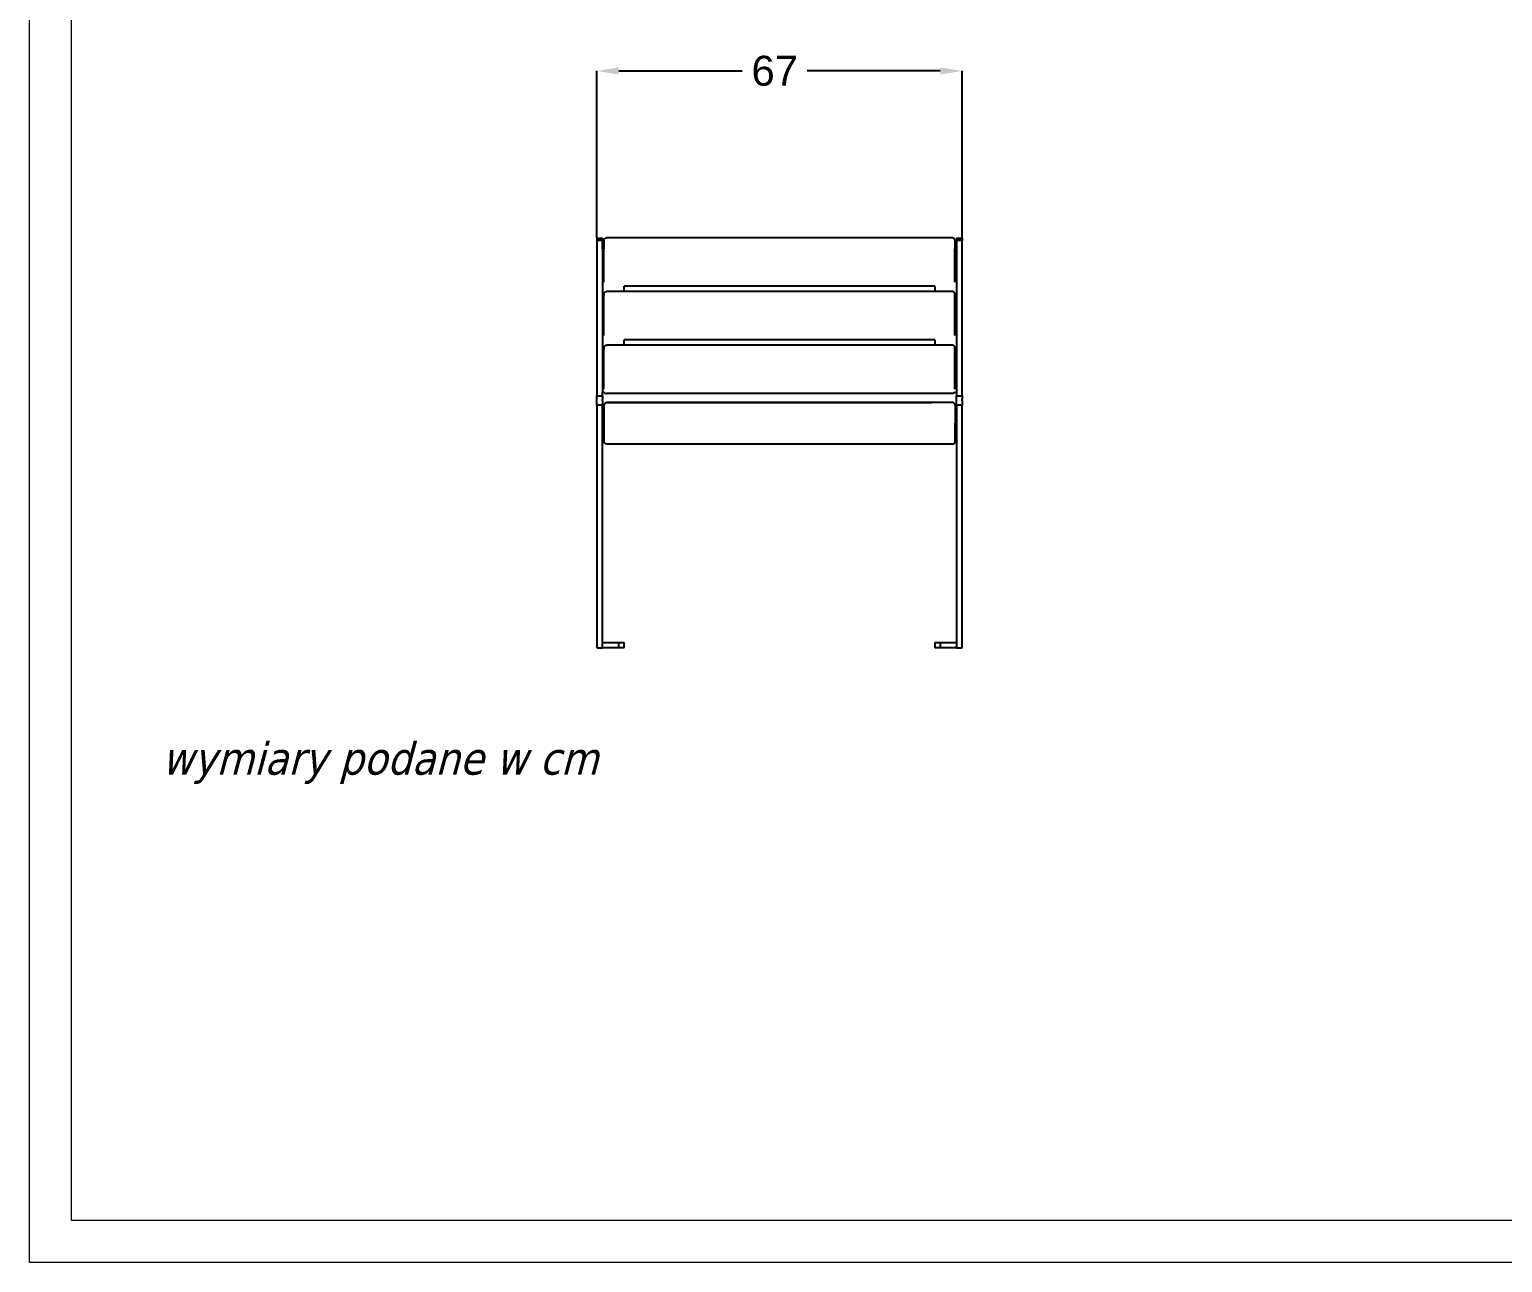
# Model space of a CAD drawing. Header units: inches. Extents: x -1533 to 3873, y -634 to 3374.
# Drawn here: x -1533 to 1170, y -634 to 1629 of the extents above; entities that cross this region are included whole.
import ezdxf

# ---------------------------------------------------------------- set-up
doc = ezdxf.new("R2010")
doc.units = ezdxf.units.IN
doc.header["$MEASUREMENT"] = 0
doc.layers.add('DIMS', color=7, linetype='Continuous')
doc.layers.add('tabelka', color=155, linetype='Continuous')
doc.styles.get("Standard").update_dxf_attribs({"font": 'arial.ttf'})
doc.styles.add('Tahoma', font='tahoma.ttf')
doc.dimstyles.new('ISO-25', dxfattribs={"dimtxt": 2.5, "dimasz": 2.5, "dimexe": 1.25, "dimexo": 0.625, "dimtad": 1, "dimtxsty": 'Standard', "dimcen": 2.5, "dimadec": 0, "dimazin": 0, "dimtfac": 1, "dimtmove": 0, "dimatfit": 3, "dimfxl": 1, "dimarcsym": 0})

# ---------------------------------------------------------------- blocks, each defined once
blk = doc.blocks.new('*D27')
at = {"layer": 'Defpoints', "color": 0, "transparency": 16777216}
for p in [(178, 1553.2), (-492, 1246.4), (178, 1246.4)]:
    blk.add_point(p, dxfattribs=at)
at = {"layer": 'DIMS', "color": 0, "lineweight": -2, "transparency": 16777216}
for p, q in [((-492, 1246.9), (-492, 1553.7)), ((-452, 1553.2), (-225.3, 1553.2)), ((138, 1553.2), (-106.2, 1553.2)), ((178, 1246.9), (178, 1553.7))]:
    blk.add_line(p, q, dxfattribs=at)
at = {"layer": 'DIMS', "color": 0, "transparency": 16777216}
for points in [[(-452, 1559.8), (-452, 1546.5), (-492, 1553.2)], [(138, 1559.8), (138, 1546.5), (178, 1553.2)]]:
    blk.add_solid(points, dxfattribs=at)
at = {"layer": 'DIMS', "color": 0, "transparency": 16777216, "insert": (-165.7, 1553.2), "char_height": 55, "attachment_point": 5}
blk.add_mtext('67', dxfattribs=at)

msp = doc.modelspace()

# ---------------------------------------------------------------- linework, layer by layer
for p, q in [((-492, 1246.4), (-482, 1246.4)), ((-492, 1246.4), (-492, 1242.2)), ((-482, 1246.4), (-482, 1242.2)), ((-479.3, 1243.4), (-479.1, 1243.7)), ((-479.1, 1243.7), (-479, 1244.1)), ((-479, 1244.1), (-478.8, 1244.4)), ((-478.5, 1244.8), (-478.8, 1244.4)), ((-478.5, 1244.8), (-478.3, 1245.1)), ((-478.3, 1245.1), (-478, 1245.4)), ((-478, 1245.4), (-477.7, 1245.6)), ((-477.7, 1245.7), (-477.4, 1245.9)), ((-477.7, 1245.6), (-477.7, 1245.7)), ((-477.4, 1245.9), (-477.1, 1246.1)), ((-477.1, 1246.1), (-477, 1246.1)), ((-477, 1246.1), (-476.7, 1246.3)), ((-476.7, 1246.3), (-476.6, 1246.3)), ((-476.6, 1246.3), (-476.3, 1246.5)), ((-476.3, 1246.5), (-476.2, 1246.5)), ((-476.2, 1246.5), (-475.9, 1246.6)), ((-475.9, 1246.6), (-475.8, 1246.6)), ((-475.8, 1246.6), (-475.8, 1246.6)), ((-475.8, 1246.6), (-475.7, 1246.6)), ((-475.7, 1246.6), (-475.4, 1246.7)), ((-475.4, 1246.7), (-475.4, 1246.7)), ((-475.4, 1246.7), (-475.3, 1246.7)), ((-475.3, 1246.7), (-475.2, 1246.7)), ((-475.2, 1246.7), (-475.1, 1246.7)), ((-475.1, 1246.7), (-474.9, 1246.8)), ((-475.1, 1246.7), (-475.1, 1246.7)), ((-474.9, 1246.8), (-474.8, 1246.8)), ((-474.8, 1246.8), (-474.8, 1246.8)), ((-474.8, 1246.8), (-474.7, 1246.8)), ((-474.7, 1246.8), (-474.6, 1246.8)), ((-474.7, 1246.8), (-474.7, 1246.8)), ((-474.6, 1246.8), (-474.5, 1246.8)), ((160, 1246.8), (-474.5, 1246.8)), ((160.1, 1246.8), (160, 1246.8)), ((160, 1246.8), (160, 1246.8)), ((160.2, 1246.8), (160.1, 1246.8)), ((160.2, 1246.8), (160.2, 1246.8)), ((160.3, 1246.8), (160.2, 1246.8)), ((160.5, 1246.7), (160.3, 1246.8)), ((160.3, 1246.8), (160.3, 1246.8)), ((160.6, 1246.7), (160.5, 1246.7)), ((160.7, 1246.7), (160.6, 1246.7)), ((160.8, 1246.7), (160.7, 1246.7)), ((160.7, 1246.7), (160.7, 1246.7)), ((160.9, 1246.7), (160.8, 1246.7)), ((161.1, 1246.6), (160.9, 1246.7)), ((161.2, 1246.6), (161.1, 1246.6)), ((161.3, 1246.6), (161.2, 1246.6)), ((161.3, 1246.6), (161.3, 1246.6)), ((161.7, 1246.5), (161.3, 1246.6)), ((162.1, 1246.3), (161.7, 1246.5)), ((161.7, 1246.5), (161.7, 1246.5)), ((162.5, 1246.1), (162.1, 1246.3)), ((162.1, 1246.3), (162.1, 1246.3)), ((162.8, 1245.9), (162.5, 1246.1)), ((162.5, 1246.1), (162.5, 1246.1)), ((163.1, 1245.7), (162.8, 1245.9)), ((163.2, 1245.6), (163.1, 1245.7)), ((163.5, 1245.4), (163.2, 1245.6)), ((163.7, 1245.1), (163.5, 1245.4)), ((164, 1244.8), (163.7, 1245.1)), ((164.2, 1244.4), (164, 1244.8)), ((164.4, 1244.1), (164.2, 1244.4)), ((164.6, 1243.7), (164.4, 1244.1)), ((164.7, 1243.4), (164.6, 1243.7)), ((168, 1246.4), (178, 1246.4)), ((168, 1246.4), (168, 1242.2)), ((178, 1246.4), (178, 1242.2)), ((-482, 1242.2), (-492, 1242.2)), ((-492, 1242.2), (-492, 956.9)), ((-482, 1226.9), (-482, 1242.2)), ((-482, 1226.9), (-479.5, 1226.8)), ((-482, 1226.9), (-482, 964)), ((-479.4, 1242.9), (-479.5, 1242.6)), ((-479.5, 1242.6), (-479.5, 1242.2)), ((-479.5, 1242.2), (-479.5, 1241.8)), ((-479.5, 1241.8), (-479.5, 1226.8)), ((-479.5, 1226.8), (-479.5, 1226.8)), ((-479.5, 1165.8), (-479.5, 1226.8)), ((-479.4, 1243), (-479.3, 1243.4)), ((-479.4, 1242.9), (-479.4, 1243)), ((164.8, 1243), (164.7, 1243.4)), ((164.8, 1242.9), (164.8, 1243)), ((164.8, 1242.9), (164.9, 1242.6)), ((164.9, 1242.6), (165, 1242.2)), ((165, 1242.2), (165, 1241.8)), ((165, 1241.8), (165, 1226.8)), ((168, 1226.9), (165, 1226.8)), ((165, 1165.8), (165, 1226.8)), ((178, 1242.2), (168, 1242.2)), ((168, 1242.2), (168, 1226.9)), ((168, 1226.9), (168, 964)), ((178, 956.9), (178, 1242.2)), ((-479.4, 1144.4), (-479.5, 1144.1)), ((-479.5, 1144.1), (-479.5, 1143.7)), ((-479.5, 1143.7), (-479.5, 1143.3)), ((-479.5, 1143.3), (-479.5, 1141.6)), ((-479.5, 1141.6), (-479.5, 1141.2)), ((-479.5, 1067.4), (-479.5, 1141.2)), ((-479.4, 1144.5), (-479.3, 1144.9)), ((-479.4, 1144.4), (-479.4, 1144.5)), ((-479.3, 1144.9), (-479.1, 1145.2)), ((-479.1, 1145.2), (-479, 1145.6)), ((-479, 1145.6), (-478.8, 1145.9)), ((-478.5, 1146.3), (-478.8, 1145.9)), ((-478.5, 1146.3), (-478.3, 1146.6)), ((-478.3, 1146.6), (-478, 1146.9)), ((-478, 1146.9), (-477.7, 1147.1)), ((-477.7, 1147.2), (-477.4, 1147.4)), ((-477.7, 1147.1), (-477.7, 1147.2)), ((-477.4, 1147.4), (-477.1, 1147.6)), ((-477.1, 1147.6), (-477, 1147.6)), ((-477, 1147.6), (-476.7, 1147.8)), ((-476.7, 1147.8), (-476.6, 1147.8)), ((-476.6, 1147.8), (-476.3, 1148)), ((-476.3, 1148), (-476.2, 1148)), ((-476.2, 1148), (-475.9, 1148.1)), ((-475.9, 1148.1), (-475.8, 1148.1)), ((-475.8, 1148.1), (-475.7, 1148.2)), ((-475.8, 1148.1), (-475.8, 1148.1)), ((-475.7, 1148.2), (-475.4, 1148.2)), ((-475.4, 1148.2), (-475.4, 1148.2)), ((-475.4, 1148.2), (-475.3, 1148.2)), ((-475.3, 1148.2), (-475.2, 1148.3)), ((-475.2, 1148.3), (-475.1, 1148.3)), ((-475.1, 1148.3), (-474.9, 1148.3)), ((-475.1, 1148.3), (-475.1, 1148.3)), ((-474.9, 1148.3), (-474.8, 1148.3)), ((-474.8, 1148.3), (-474.8, 1148.3)), ((-474.8, 1148.3), (-474.7, 1148.3)), ((-474.7, 1148.3), (-474.6, 1148.3)), ((-474.7, 1148.3), (-474.7, 1148.3)), ((-474.6, 1148.3), (-474.5, 1148.3)), ((-442, 1148.3), (-474.5, 1148.3)), ((128, 1158.1), (-442, 1158.1)), ((-442, 1148.3), (-442, 1158.1)), ((128, 1148.3), (-442, 1148.3)), ((128, 1158.1), (128, 1148.3)), ((160, 1148.3), (128, 1148.3)), ((160.1, 1148.3), (160, 1148.3)), ((160, 1148.3), (160, 1148.3)), ((160.2, 1148.3), (160.1, 1148.3)), ((160.2, 1148.3), (160.2, 1148.3)), ((160.3, 1148.3), (160.2, 1148.3)), ((160.5, 1148.3), (160.3, 1148.3)), ((160.3, 1148.3), (160.3, 1148.3)), ((160.6, 1148.3), (160.5, 1148.3)), ((160.7, 1148.3), (160.6, 1148.3)), ((160.7, 1148.2), (160.7, 1148.3)), ((160.8, 1148.2), (160.7, 1148.2)), ((160.9, 1148.2), (160.8, 1148.2)), ((161.1, 1148.2), (160.9, 1148.2)), ((161.2, 1148.1), (161.1, 1148.2)), ((161.3, 1148.1), (161.2, 1148.1)), ((161.3, 1148.1), (161.3, 1148.1)), ((161.7, 1148), (161.3, 1148.1)), ((162.1, 1147.8), (161.7, 1148)), ((161.7, 1148), (161.7, 1148)), ((162.5, 1147.6), (162.1, 1147.8)), ((162.1, 1147.8), (162.1, 1147.8)), ((162.8, 1147.4), (162.5, 1147.6)), ((162.5, 1147.6), (162.5, 1147.6)), ((163.1, 1147.2), (162.8, 1147.4)), ((163.2, 1147.1), (163.1, 1147.2)), ((163.5, 1146.9), (163.2, 1147.1)), ((163.7, 1146.6), (163.5, 1146.9)), ((164, 1146.3), (163.7, 1146.6)), ((164.2, 1145.9), (164, 1146.3)), ((164.4, 1145.6), (164.2, 1145.9)), ((164.6, 1145.2), (164.4, 1145.6)), ((164.7, 1144.9), (164.6, 1145.2)), ((164.8, 1144.5), (164.7, 1144.9)), ((164.8, 1144.4), (164.8, 1144.5)), ((164.8, 1144.4), (164.9, 1144.1)), ((164.9, 1144.1), (165, 1143.7)), ((165, 1143.7), (165, 1143.3)), ((165, 1067.4), (165, 1143.3)), ((128, 1059.6), (-442, 1059.6)), ((-442, 1049.8), (-442, 1059.6)), ((128, 1059.6), (128, 1049.8)), ((-479.4, 1046), (-479.5, 1045.6)), ((-479.5, 1045.6), (-479.5, 1045.2)), ((-479.5, 1045.2), (-479.5, 1044.8)), ((-479.5, 1044.8), (-479.5, 1043.1)), ((-479.5, 1043.1), (-479.5, 1042.7)), ((-479.5, 968.9), (-479.5, 1042.7)), ((-479.4, 1046), (-479.3, 1046.4)), ((-479.4, 1046), (-479.4, 1046)), ((-479.3, 1046.4), (-479.1, 1046.8)), ((-479.1, 1046.8), (-479, 1047.1)), ((-479, 1047.1), (-478.8, 1047.4)), ((-478.5, 1047.8), (-478.8, 1047.4)), ((-478.5, 1047.8), (-478.3, 1048.1)), ((-478.3, 1048.1), (-478, 1048.4)), ((-478, 1048.4), (-477.7, 1048.7)), ((-477.7, 1048.7), (-477.4, 1048.9)), ((-477.7, 1048.7), (-477.7, 1048.7)), ((-477.4, 1048.9), (-477.1, 1049.1)), ((-477.1, 1049.1), (-477, 1049.2)), ((-477, 1049.2), (-476.7, 1049.3)), ((-476.7, 1049.3), (-476.6, 1049.4)), ((-476.6, 1049.4), (-476.3, 1049.5)), ((-476.3, 1049.5), (-476.2, 1049.5)), ((-476.2, 1049.5), (-475.9, 1049.6)), ((-475.9, 1049.6), (-475.8, 1049.6)), ((-475.8, 1049.6), (-475.8, 1049.7)), ((-475.8, 1049.7), (-475.7, 1049.7)), ((-475.7, 1049.7), (-475.4, 1049.7)), ((-475.4, 1049.7), (-475.3, 1049.8)), ((-475.4, 1049.7), (-475.4, 1049.7)), ((-475.3, 1049.8), (-475.2, 1049.8)), ((-475.2, 1049.8), (-475.1, 1049.8)), ((-475.1, 1049.8), (-475.1, 1049.8)), ((-475.1, 1049.8), (-475, 1049.8)), ((-475, 1049.8), (-474.9, 1049.8)), ((-474.9, 1049.8), (-474.8, 1049.8)), ((-474.9, 1049.8), (-474.9, 1049.8)), ((-474.8, 1049.8), (-474.8, 1049.8)), ((-474.8, 1049.8), (-474.7, 1049.8)), ((-474.7, 1049.8), (-474.6, 1049.8)), ((-474.7, 1049.8), (-474.7, 1049.8)), ((-474.6, 1049.8), (-474.5, 1049.8)), ((-442, 1049.8), (-474.5, 1049.8)), ((128, 1049.8), (-442, 1049.8)), ((160, 1049.8), (128, 1049.8)), ((160.1, 1049.8), (160, 1049.8)), ((160, 1049.8), (160, 1049.8)), ((160.2, 1049.8), (160.1, 1049.8)), ((160.2, 1049.8), (160.2, 1049.8)), ((160.3, 1049.8), (160.2, 1049.8)), ((160.5, 1049.8), (160.3, 1049.8)), ((160.3, 1049.8), (160.3, 1049.8)), ((160.6, 1049.8), (160.5, 1049.8)), ((160.7, 1049.8), (160.6, 1049.8)), ((160.8, 1049.7), (160.7, 1049.8)), ((160.7, 1049.8), (160.7, 1049.8)), ((160.9, 1049.7), (160.8, 1049.7)), ((161.1, 1049.7), (160.9, 1049.7)), ((161.2, 1049.7), (161.1, 1049.7)), ((161.3, 1049.6), (161.2, 1049.7)), ((161.3, 1049.6), (161.3, 1049.6)), ((161.7, 1049.5), (161.3, 1049.6)), ((162.1, 1049.4), (161.7, 1049.5)), ((161.7, 1049.5), (161.7, 1049.5)), ((162.1, 1049.3), (162.1, 1049.4)), ((162.5, 1049.2), (162.1, 1049.3)), ((162.5, 1049.1), (162.5, 1049.2)), ((162.8, 1048.9), (162.5, 1049.1)), ((163.1, 1048.7), (162.8, 1048.9)), ((163.2, 1048.7), (163.1, 1048.7)), ((163.5, 1048.4), (163.2, 1048.7)), ((163.7, 1048.1), (163.5, 1048.4)), ((164, 1047.8), (163.7, 1048.1)), ((164.2, 1047.4), (164, 1047.8)), ((164.4, 1047.1), (164.2, 1047.4)), ((164.6, 1046.8), (164.4, 1047.1)), ((164.7, 1046.4), (164.6, 1046.8)), ((164.8, 1046), (164.7, 1046.4)), ((164.8, 1046), (164.9, 1045.6)), ((164.8, 1046), (164.8, 1046)), ((164.9, 1045.6), (165, 1045.2)), ((165, 1045.2), (165, 1044.8)), ((165, 968.9), (165, 1044.8)), ((-492, 956.9), (-482, 956.9)), ((-492, 953.6), (-492, 956.9)), ((-492, 950.6), (-492, 953.6)), ((-492, 948), (-492, 950.6)), ((-492, 946.1), (-492, 948)), ((-492, 944.9), (-492, 946.1)), ((-482, 963.3), (-482, 964)), ((-478.6, 963.3), (-482, 963.3)), ((-482, 956.9), (-482, 963.3)), ((-482, 956.9), (-482, 953.6)), ((-482, 953.6), (-482, 950.6)), ((-482, 948), (-482, 950.6)), ((-482, 948), (-482, 946.1)), ((-482, 946.1), (-482, 944.9)), ((-478.6, 963.3), (-478.5, 963.1)), ((-478.5, 963.1), (-478.3, 962.8)), ((-478.3, 962.8), (-478, 962.5)), ((-478, 962.5), (-477.7, 962.3)), ((-477.7, 962.3), (-477.7, 962.2)), ((-477.7, 962.2), (-477.4, 962)), ((-477.4, 962), (-477.1, 961.8)), ((-477.1, 961.8), (-477, 961.8)), ((-477, 961.8), (-476.7, 961.6)), ((-476.7, 961.6), (-476.6, 961.6)), ((-476.6, 961.6), (-476.3, 961.4)), ((-476.3, 961.4), (-476.2, 961.4)), ((-476.2, 961.4), (-475.9, 961.3)), ((-475.9, 961.3), (-475.8, 961.3)), ((-475.8, 961.3), (-475.7, 961.2)), ((-475.8, 961.3), (-475.8, 961.3)), ((-475.7, 961.2), (-475.4, 961.2)), ((-475.4, 961.2), (-475.4, 961.2)), ((-475.4, 961.2), (-475.3, 961.2)), ((-475.3, 961.2), (-475.2, 961.1)), ((-475.2, 961.1), (-475.1, 961.1)), ((-475.1, 961.1), (-475.1, 961.1)), ((-475.1, 961.1), (-474.9, 961.1)), ((-474.9, 961.1), (-474.8, 961.1)), ((-474.8, 961.1), (-474.8, 961.1)), ((-474.8, 961.1), (-474.7, 961.1)), ((-474.7, 961.1), (-474.6, 961.1)), ((-474.7, 961.1), (-474.7, 961.1)), ((-474.6, 961.1), (-474.5, 961.1)), ((160, 961.1), (-474.5, 961.1)), ((160.1, 961.1), (160, 961.1)), ((160, 961.1), (160, 961.1)), ((160.2, 961.1), (160.1, 961.1)), ((160.3, 961.1), (160.2, 961.1)), ((160.2, 961.1), (160.2, 961.1)), ((160.5, 961.1), (160.3, 961.1)), ((160.3, 961.1), (160.3, 961.1)), ((160.6, 961.1), (160.5, 961.1)), ((160.7, 961.1), (160.6, 961.1)), ((160.8, 961.2), (160.7, 961.2)), ((160.7, 961.2), (160.7, 961.1)), ((160.9, 961.2), (160.8, 961.2)), ((161.1, 961.2), (160.9, 961.2)), ((161.2, 961.3), (161.1, 961.2)), ((161.3, 961.3), (161.2, 961.3)), ((161.7, 961.4), (161.3, 961.3)), ((161.3, 961.3), (161.3, 961.3)), ((162.1, 961.6), (161.7, 961.4)), ((161.7, 961.4), (161.7, 961.4)), ((162.5, 961.8), (162.1, 961.6)), ((162.1, 961.6), (162.1, 961.6)), ((162.8, 962), (162.5, 961.8)), ((162.5, 961.8), (162.5, 961.8)), ((163.1, 962.2), (162.8, 962)), ((163.2, 962.3), (163.1, 962.2)), ((163.5, 962.5), (163.2, 962.3)), ((163.7, 962.8), (163.5, 962.5)), ((164, 963.1), (163.7, 962.8)), ((164.1, 963.3), (164, 963.1)), ((164.1, 963.3), (168, 963.3)), ((168, 964), (168, 963.3)), ((168, 963.3), (168, 956.9)), ((168, 956.9), (178, 956.9)), ((168, 953.6), (168, 956.9)), ((168, 950.6), (168, 953.6)), ((168, 948), (168, 950.6)), ((168, 946.1), (168, 948)), ((168, 944.9), (168, 946.1)), ((178, 956.9), (178, 953.6)), ((178, 953.6), (178, 950.6)), ((178, 948), (178, 950.6)), ((178, 948), (178, 946.1)), ((178, 946.1), (178, 944.9)), ((-492, 944.5), (-492, 944.9)), ((-492, 944.2), (-492, 944.5)), ((-492, 943.1), (-492, 944.2)), ((-492, 941.4), (-492, 943.1)), ((-492, 939.5), (-492, 941.4)), ((-482, 939.5), (-492, 939.5)), ((-492, 939.5), (-492, 494.5)), ((-482, 944.9), (-482, 944.5)), ((-482, 944.5), (-482, 944.2)), ((-482, 944.2), (-482, 943.1)), ((-482, 943.1), (-482, 941.4)), ((-482, 941.4), (-482, 939.5)), ((-482, 906.5), (-482, 939.5)), ((-478.9, 940.7), (-479, 940.3)), ((-479, 940.3), (-479, 939.9)), ((-479, 939.9), (-479, 939.7)), ((-479, 939.7), (-479, 939.6)), ((-479, 939.5), (-479, 939.6)), ((-479, 939.6), (-479, 939.5)), ((-479, 939.6), (-479, 939.6)), ((-479, 939.6), (-479, 939.6)), ((-479, 939.6), (-479, 939.6)), ((-479, 906.5), (-479, 939.5)), ((-478.8, 940.9), (-478.9, 940.8)), ((-478.9, 940.8), (-478.8, 940.9)), ((-478.9, 940.8), (-478.9, 940.7)), ((-478.6, 941.4), (-478.8, 941.1)), ((-478.7, 941.2), (-478.8, 941)), ((-478.8, 941.1), (-478.8, 941)), ((-478.8, 941), (-478.8, 940.9)), ((-478.8, 940.9), (-478.8, 940.9)), ((-478.7, 941.3), (-478.6, 941.3)), ((-478.7, 941.3), (-478.7, 941.2)), ((-478.7, 941.1), (-478.7, 941.2)), ((-478.5, 941.8), (-478.6, 941.5)), ((-478.6, 941.5), (-478.6, 941.4)), ((-478.6, 941.4), (-478.6, 941.3)), ((-478.6, 941.3), (-478.6, 941.4)), ((-478.4, 941.9), (-478.5, 941.8)), ((-478.4, 941.8), (-478.5, 941.7)), ((-478.3, 942.1), (-478.4, 942)), ((-478.4, 942), (-478.4, 942)), ((-478.4, 942), (-478.4, 942)), ((-478.4, 942), (-478.4, 941.9)), ((-478.1, 942.5), (-478.3, 942.1)), ((-478.3, 942.1), (-478.3, 942.1)), ((-477.8, 942.8), (-478.2, 942.1)), ((-477.8, 942.8), (-478.1, 942.5)), ((-477.8, 942.8), (-478, 942.5)), ((-477.6, 943), (-477.8, 942.8)), ((-477.7, 942.9), (-477.8, 942.8)), ((-477.3, 943.3), (-477.6, 943.1)), ((-477.6, 943.1), (-477.6, 943)), ((-477.6, 943), (-477.6, 943)), ((-477.3, 943.3), (-477.4, 943.2)), ((-477, 943.6), (-477.3, 943.3)), ((-477.2, 943.3), (-477.3, 943.3)), ((-477, 943.6), (-476.6, 943.8)), ((-476.5, 943.9), (-476.6, 943.8)), ((-476.6, 943.8), (-476.6, 943.8)), ((-476.1, 944), (-476.5, 943.8)), ((-476.5, 943.9), (-476.5, 943.9)), ((-476.5, 943.9), (-476.5, 943.9)), ((-476.5, 943.9), (-476.4, 943.9)), ((-476.5, 943.9), (-476.5, 943.9)), ((-476.4, 943.9), (-476.3, 944)), ((-475.9, 944.2), (-476.3, 944)), ((-476.1, 944), (-476.3, 944)), ((-475.8, 944.2), (-476.1, 944)), ((-475.9, 944.2), (-475.7, 944.2)), ((-475.6, 944.3), (-475.7, 944.2)), ((-475.7, 944.2), (-475.5, 944.2)), ((-475.5, 944.3), (-475.6, 944.3)), ((-475.4, 944.3), (-475.5, 944.3)), ((-475.3, 944.4), (-475.4, 944.3)), ((-475.4, 944.4), (-475.3, 944.4)), ((-475.4, 944.4), (-475.4, 944.3)), ((-475.4, 944.3), (-475.3, 944.3)), ((-475.3, 944.4), (-475.3, 944.4)), ((-475.3, 944.4), (-475.2, 944.4)), ((-474.8, 944.5), (-475.2, 944.4)), ((-474.8, 944.5), (-474.4, 944.5)), ((-474.4, 944.5), (-474.3, 944.5)), ((-474.4, 944.5), (-474.4, 944.5)), ((-474.3, 944.5), (-474.2, 944.5)), ((-474.3, 944.5), (-474.3, 944.5)), ((-474, 944.5), (-474.2, 944.5)), ((160.5, 944.5), (-474, 944.5)), ((-474, 944.5), (-175.7, 944.5)), ((-175.7, 944.5), (-474, 944.5)), ((-137.9, 944.5), (-436.2, 944.5)), ((-137.9, 944.5), (-436.2, 944.5)), ((-137.9, 944.5), (-436.2, 944.5)), ((-137.9, 944.5), (-436.2, 944.5)), ((-175.7, 944.5), (122.6, 944.5)), ((122.6, 944.5), (-175.7, 944.5)), ((160.5, 944.5), (-137.9, 944.5)), ((160.5, 944.5), (-137.9, 944.5)), ((160.5, 944.5), (-137.9, 944.5)), ((160.5, 944.5), (-137.9, 944.5)), ((160.5, 944.5), (160.5, 944.5)), ((160.5, 944.5), (160.7, 944.5)), ((160.7, 944.5), (160.7, 944.5)), ((160.8, 944.5), (160.7, 944.5)), ((161.1, 944.4), (160.7, 944.5)), ((160.8, 944.5), (161.2, 944.5)), ((160.9, 944.5), (161, 944.5)), ((161.6, 944.4), (161.2, 944.5)), ((161.2, 944.4), (161.3, 944.4)), ((161.4, 944.3), (161.3, 944.4)), ((161.6, 944.4), (161.7, 944.4)), ((161.7, 944.4), (161.7, 944.4)), ((161.7, 944.4), (161.8, 944.3)), ((161.7, 944.4), (161.8, 944.3)), ((162, 944.2), (161.8, 944.3)), ((161.8, 944.3), (161.8, 944.3)), ((161.8, 944.3), (162, 944.3)), ((162.1, 944.2), (162, 944.3)), ((162, 944.3), (162, 944.3)), ((162.4, 944.2), (162.1, 944.2)), ((162.3, 944.2), (162.4, 944.1)), ((162.4, 944.2), (162.5, 944.1)), ((162.7, 944), (162.5, 944.1)), ((162.7, 944), (162.8, 943.9)), ((162.8, 943.9), (162.9, 943.9)), ((162.9, 943.9), (163, 943.9)), ((162.9, 943.9), (163, 943.9)), ((162.9, 943.8), (163.2, 943.6)), ((163, 943.9), (163, 943.8)), ((163, 943.8), (163.1, 943.8)), ((163.1, 943.8), (163.4, 943.6)), ((163.3, 943.5), (163.6, 943.3)), ((163.7, 943.3), (163.4, 943.6)), ((164, 943.1), (163.7, 943.3)), ((164.3, 942.8), (164, 943.1)), ((164.2, 942.8), (164.4, 942.5)), ((164.5, 942.5), (164.3, 942.8)), ((164.3, 942.6), (164.4, 942.5)), ((164.7, 942.1), (164.5, 942.5)), ((164.8, 942), (164.7, 942.1)), ((164.8, 942), (164.8, 942)), ((164.8, 942), (164.8, 942)), ((164.9, 941.8), (164.8, 942)), ((164.8, 942), (164.8, 942)), ((165.1, 941.4), (164.9, 941.8)), ((165.2, 941.1), (165.1, 941.4)), ((165.3, 940.9), (165.2, 941.1)), ((165.3, 940.9), (165.3, 940.8)), ((165.3, 940.8), (165.3, 940.9)), ((165.3, 940.9), (165.3, 940.9)), ((165.3, 940.7), (165.3, 940.8)), ((165.4, 940.3), (165.3, 940.7)), ((165.4, 939.9), (165.4, 940.3)), ((165.4, 939.7), (165.4, 939.9)), ((165.4, 939.7), (165.4, 939.6)), ((165.5, 939.5), (165.4, 939.6)), ((165.4, 939.6), (165.5, 939.5)), ((165.4, 939.6), (165.4, 939.6)), ((165.4, 939.6), (165.4, 939.6)), ((165.4, 939.6), (165.4, 939.6)), ((165.5, 939.5), (165.5, 906.5)), ((168, 944.5), (168, 944.9)), ((168, 944.2), (168, 944.5)), ((168, 943.1), (168, 944.2)), ((168, 941.4), (168, 943.1)), ((168, 939.5), (168, 941.4)), ((178, 939.5), (168, 939.5)), ((168, 939.5), (168, 906.5)), ((178, 944.9), (178, 944.5)), ((178, 944.5), (178, 944.2)), ((178, 944.2), (178, 943.1)), ((178, 943.1), (178, 941.4)), ((178, 941.4), (178, 939.5)), ((178, 494.5), (178, 939.5)), ((-479, 906.5), (-482, 906.5)), ((-482, 871.5), (-482, 906.5)), ((-479, 873.5), (-479, 906.5)), ((-478.9, 906.5), (-479, 906.5)), ((165.5, 873.5), (165.5, 906.5)), ((168, 906.5), (165.5, 906.5)), ((168, 906.5), (168, 871.5)), ((-482, 871.5), (-478.6, 871.5)), ((-482, 504.5), (-482, 871.5)), ((-479, 873.1), (-479, 873.5)), ((-479, 872.8), (-479, 873.1)), ((-478.9, 872.4), (-479, 872.8)), ((-478.8, 872), (-478.9, 872.4)), ((-478.6, 871.6), (-478.8, 872)), ((-478.6, 871.5), (-478.6, 871.6)), ((-478.5, 871.3), (-478.6, 871.5)), ((-478.3, 870.9), (-478.5, 871.3)), ((-478.1, 870.6), (-478.3, 870.9)), ((-477.8, 870.3), (-478.1, 870.6)), ((-477.6, 870), (-477.8, 870.3)), ((-477.3, 869.7), (-477.6, 870)), ((-477, 869.5), (-477.3, 869.7)), ((-476.6, 869.3), (-477, 869.5)), ((-476.3, 869.1), (-476.6, 869.3)), ((-475.9, 868.9), (-476.3, 869.1)), ((-475.6, 868.8), (-475.9, 868.9)), ((-475.2, 868.7), (-475.6, 868.8)), ((-474.8, 868.6), (-475.2, 868.7)), ((-474.4, 868.5), (-474.8, 868.6)), ((-474, 868.5), (-474.4, 868.5)), ((160.5, 868.5), (-474, 868.5)), ((160.5, 868.5), (160.9, 868.5)), ((160.9, 868.5), (161.3, 868.6)), ((161.3, 868.6), (161.6, 868.7)), ((161.6, 868.7), (162, 868.8)), ((162, 868.8), (162.4, 868.9)), ((162.4, 868.9), (162.7, 869.1)), ((162.7, 869.1), (163.1, 869.3)), ((163.1, 869.3), (163.4, 869.5)), ((163.4, 869.5), (163.7, 869.7)), ((163.7, 869.7), (164, 870)), ((164, 870), (164.3, 870.3)), ((164.3, 870.3), (164.5, 870.6)), ((164.5, 870.6), (164.7, 870.9)), ((164.7, 870.9), (164.9, 871.3)), ((164.9, 871.3), (165, 871.5)), ((165, 871.5), (165.1, 871.6)), ((165, 871.5), (168, 871.5)), ((165.1, 871.6), (165.2, 872)), ((165.2, 872), (165.3, 872.4)), ((165.3, 872.4), (165.4, 872.8)), ((165.4, 872.8), (165.5, 873.1)), ((165.5, 873.1), (165.5, 873.5)), ((168, 871.5), (168, 504.5)), ((-492, 494.5), (-482, 494.5)), ((-482, 494.5), (-482, 504.5)), ((-482, 504.5), (-452, 504.5)), ((-452, 494.5), (-482, 494.5)), ((-452, 504.5), (-450.1, 504.5)), ((-452, 494.5), (-452, 504.5)), ((-450.1, 494.5), (-452, 494.5)), ((-450.1, 504.5), (-448.2, 504.5)), ((-448.2, 494.5), (-450.1, 494.5)), ((-448.2, 504.5), (-446.5, 504.5)), ((-446.5, 494.5), (-448.2, 494.5)), ((-446.5, 504.5), (-445, 504.5)), ((-445, 494.5), (-446.5, 494.5)), ((-445, 504.5), (-443.7, 504.5)), ((-443.7, 494.5), (-445, 494.5)), ((-443.7, 504.5), (-442.8, 504.5)), ((-442.8, 494.5), (-443.7, 494.5)), ((-442.8, 504.5), (-442.2, 504.5)), ((-442.2, 494.5), (-442.8, 494.5)), ((-442.2, 504.5), (-442, 504.5)), ((-442, 494.5), (-442.2, 494.5)), ((-442, 494.5), (-442, 504.5)), ((128, 504.5), (128, 494.5)), ((128, 504.5), (128.2, 504.5)), ((128.2, 494.5), (128, 494.5)), ((128.2, 504.5), (128.7, 504.5)), ((128.7, 494.5), (128.2, 494.5)), ((128.7, 504.5), (129.7, 504.5)), ((129.7, 494.5), (128.7, 494.5)), ((129.7, 504.5), (130.9, 504.5)), ((130.9, 494.5), (129.7, 494.5)), ((130.9, 504.5), (132.4, 504.5)), ((132.4, 494.5), (130.9, 494.5)), ((132.4, 504.5), (134.1, 504.5)), ((134.1, 494.5), (132.4, 494.5)), ((134.1, 504.5), (136, 504.5)), ((136, 494.5), (134.1, 494.5)), ((136, 504.5), (138, 504.5)), ((138, 494.5), (136, 494.5)), ((138, 504.5), (138, 494.5)), ((138, 504.5), (168, 504.5)), ((168, 494.5), (138, 494.5)), ((168, 504.5), (168, 494.5)), ((168, 494.5), (178, 494.5))]:
    msp.add_line(p, q)
at = {"layer": 'tabelka', "lineweight": 5}
for points in [[(-1533.4, 3373.9), (3873, 3373.9), (3873, -633.8), (-1533.4, -633.8)], [(-1456, 3296.5), (3795.6, 3296.5), (3795.6, -556.4), (-1456, -556.4)]]:
    msp.add_lwpolyline(points, close=True, dxfattribs=at)

# ---------------------------------------------------------------- texts
at = {"layer": 'DIMS', "color": 0, "insert": (-1290.6, 321.7), "char_height": 60, "attachment_point": 1, "style": 'Tahoma'}
msp.add_mtext_dynamic_manual_height_columns('{\\fTahoma|b0|i1|c238|p34;wymiary podane w cm}', width=2491.017, gutter_width=1, heights=[0], dxfattribs=at)

# ---------------------------------------------------------------- dimensions: what is measured, and where the dimension line sits
at = {"layer": 'DIMS'}
dim = msp.add_linear_dim(base=(178, 1553.2), p1=(-492, 1246.4), p2=(178, 1246.4), text='67', dimstyle='ISO-25', override={"dimtxt": 55, "dimasz": 40, "dimexe": 0.5, "dimexo": 0.5, "dimgap": 20, "dimtad": 0, "dimtih": 1, "dimtoh": 1, "dimdec": 0, "dimzin": 0, "dimadec": 2, "dimtfac": 2, "dimtdec": 1, "dimtzin": 0}, dxfattribs=at)
dim.commit()
dim.dimension.update_dxf_attribs({"geometry": '*D27', "text_midpoint": (-165.7, 1553.2), "dimtype": 160})

doc.saveas('drawing.dxf')
